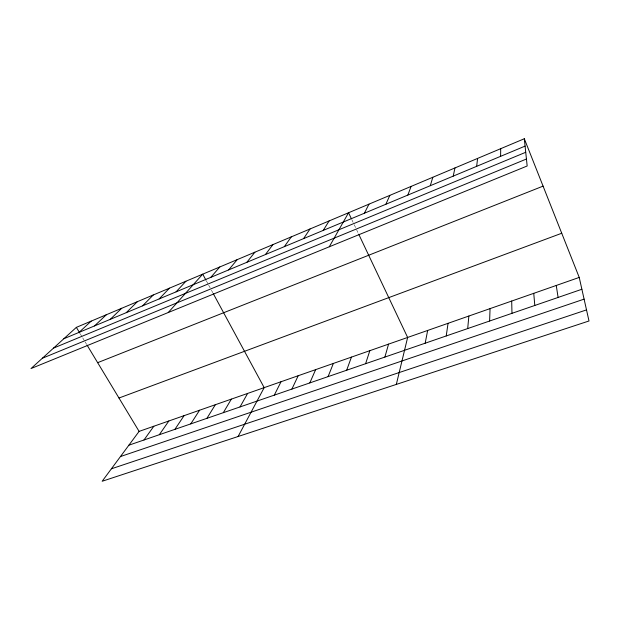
<?xml version="1.0" encoding="UTF-8"?>
<svg xmlns="http://www.w3.org/2000/svg" width="620" height="620" viewBox="0 0 620 620"><rect width="100%" height="100%" fill="white"/><g stroke="black" fill="none" stroke-linecap="round" stroke-linejoin="round"><path stroke-width="0.46" stroke-dasharray="3.1 2.33" d="M80.259 333.831L82.204 337.063M82.693 337.869L84.645 341.101M85.134 341.907L86.591 344.333M206.39 280.914L208.219 284.293M208.677 285.138L210.971 289.37M211.428 290.214L212.799 292.749M351.803 219.604L353.834 223.89M354.237 224.742L358.298 233.314"/><path stroke-width="0.93" d="M500.604 156.333L500.704 148.684M489.614 321.021L490.064 308.621M467.705 328.561L468.852 316.037M476.656 166.338L477.594 158.41M446.229 335.955L448.051 323.315M425.18 343.201L427.653 330.452M453.228 176.119L454.964 167.942M396.327 384.416L407.635 337.451L358.701 234.174M384.888 357.074L388.562 344.123M430.303 185.69L432.807 177.274M365.599 363.708L369.838 350.672M346.665 370.225L351.439 357.104M407.859 195.067L411.099 186.411M328.081 376.619L333.374 363.428M309.829 382.904L315.627 369.636M385.888 204.244L389.825 195.37M291.912 389.073L298.181 375.743M274.303 395.134L281.038 381.734M364.374 213.226L368.985 204.143M238.096 436.511L264.19 387.632L213.257 293.593M240.017 406.937L247.628 393.421M329.259 246.799L348.556 212.745L351.393 218.744M223.316 412.68L231.345 399.117M206.902 418.329L215.334 404.721M323.245 230.4L329.112 220.937M190.766 423.886L199.578 410.231M303.591 238.607L310.031 228.966M174.902 429.35L184.086 415.648M159.309 434.713L168.849 420.98M284.317 246.659L291.315 236.856M143.972 439.991L153.853 426.227M579.227 277.427L139.105 431.388L102.16 481.26L589 320.982L579.227 277.427L524.311 138.741L76.361 327.368L31 368.559L527.171 165.997L524.311 138.741M265.414 254.556L272.94 244.59M246.861 262.299L254.905 252.185M228.664 269.901L237.197 259.64M210.8 277.357L219.806 266.964M168.245 312.526L202.725 274.156L205.933 280.07M176.057 291.865L185.953 281.216M159.154 298.925L169.469 288.161M142.561 305.854L153.28 294.973M126.255 312.666L137.361 301.676M110.244 319.354L121.722 308.264M94.511 325.926L106.346 314.743M79.042 332.382L91.225 321.106M63.852 338.729L525.086 146.111M53.529 348.099L525.729 152.28M42.369 358.236L526.434 159.022M97.65 362.669L543.073 186.132M118.978 398.025L561.736 233.252M128.883 445.191L581.886 289.261M120.466 456.545L584.102 299.135M111.391 468.798L586.512 309.899M76.361 327.368L79.771 333.017M87.079 345.138L139.105 431.388M556.264 285.456L558.093 297.453M533.75 293.33L534.796 305.474M511.694 301.049L511.973 313.325"/></g></svg>
